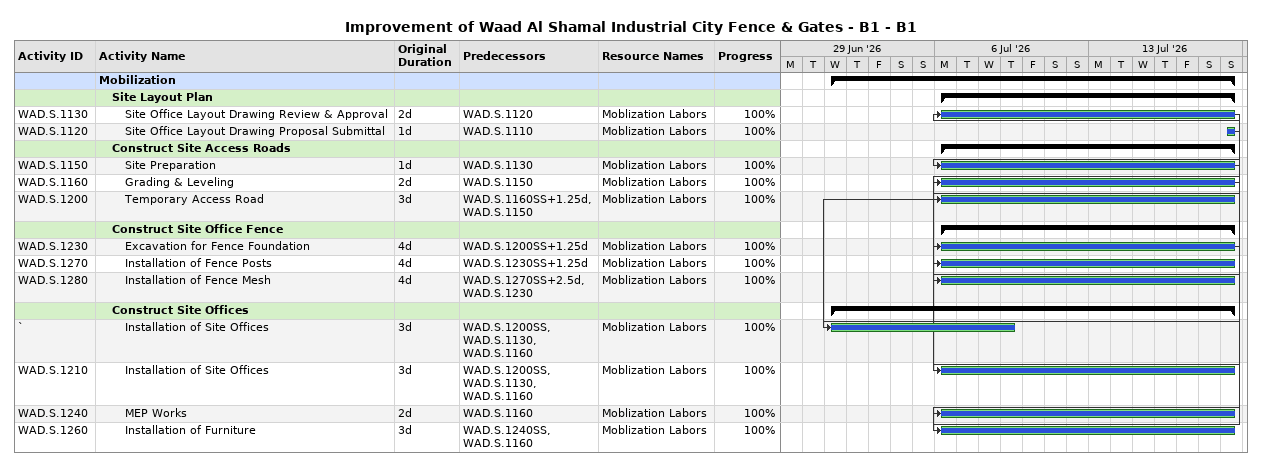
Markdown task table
Improvement of Waad Al Shamal Industrial City Fence & Gates - B1 - B1

| ID | Level | Task | Original duration | Start | Finish | Predecessors | Resources | % complete |
|---|---|---|---|---|---|---|---|---|
|  | 1 | **Mobilization** |  | 2026-07-01 | 2026-07-19 |  |  |  |
|  | 2 | **Site Layout Plan** |  | 2026-07-06 | 2026-07-19 |  |  |  |
| WAD.S.1130 | 3 | Site Office Layout Drawing Review & Approval | 2d | 2026-07-06 | 2026-07-19 | WAD.S.1120 | Moblization Labors | 100 |
| WAD.S.1120 | 3 | Site Office Layout Drawing Proposal Submittal | 1d | 2026-07-19 | 2026-07-19 | WAD.S.1110 | Moblization Labors | 100 |
|  | 2 | **Construct Site Access Roads** |  | 2026-07-06 | 2026-07-19 |  |  |  |
| WAD.S.1150 | 3 | Site Preparation | 1d | 2026-07-06 | 2026-07-19 | WAD.S.1130 | Moblization Labors | 100 |
| WAD.S.1160 | 3 | Grading & Leveling | 2d | 2026-07-06 | 2026-07-19 | WAD.S.1150 | Moblization Labors | 100 |
| WAD.S.1200 | 3 | Temporary Access Road | 3d | 2026-07-06 | 2026-07-19 | WAD.S.1160SS+1.25d, WAD.S.1150 | Moblization Labors | 100 |
|  | 2 | **Construct Site Office Fence** |  | 2026-07-06 | 2026-07-19 |  |  |  |
| WAD.S.1230 | 3 | Excavation for Fence Foundation | 4d | 2026-07-06 | 2026-07-19 | WAD.S.1200SS+1.25d | Moblization Labors | 100 |
| WAD.S.1270 | 3 | Installation of Fence Posts | 4d | 2026-07-06 | 2026-07-19 | WAD.S.1230SS+1.25d | Moblization Labors | 100 |
| WAD.S.1280 | 3 | Installation of Fence Mesh | 4d | 2026-07-06 | 2026-07-19 | WAD.S.1270SS+2.5d, WAD.S.1230 | Moblization Labors | 100 |
|  | 2 | **Construct Site Offices** |  | 2026-07-01 | 2026-07-19 |  |  |  |
| ` | 3 | Installation of Site Offices | 3d | 2026-07-01 | 2026-07-09 | WAD.S.1200SS, WAD.S.1130, WAD.S.1160 | Moblization Labors | 100 |
| WAD.S.1210 | 3 | Installation of Site Offices | 3d | 2026-07-06 | 2026-07-19 | WAD.S.1200SS, WAD.S.1130, WAD.S.1160 | Moblization Labors | 100 |
| WAD.S.1240 | 3 | MEP Works | 2d | 2026-07-06 | 2026-07-19 | WAD.S.1160 | Moblization Labors | 100 |
| WAD.S.1260 | 3 | Installation of Furniture | 3d | 2026-07-06 | 2026-07-19 | WAD.S.1240SS, WAD.S.1160 | Moblization Labors | 100 |
